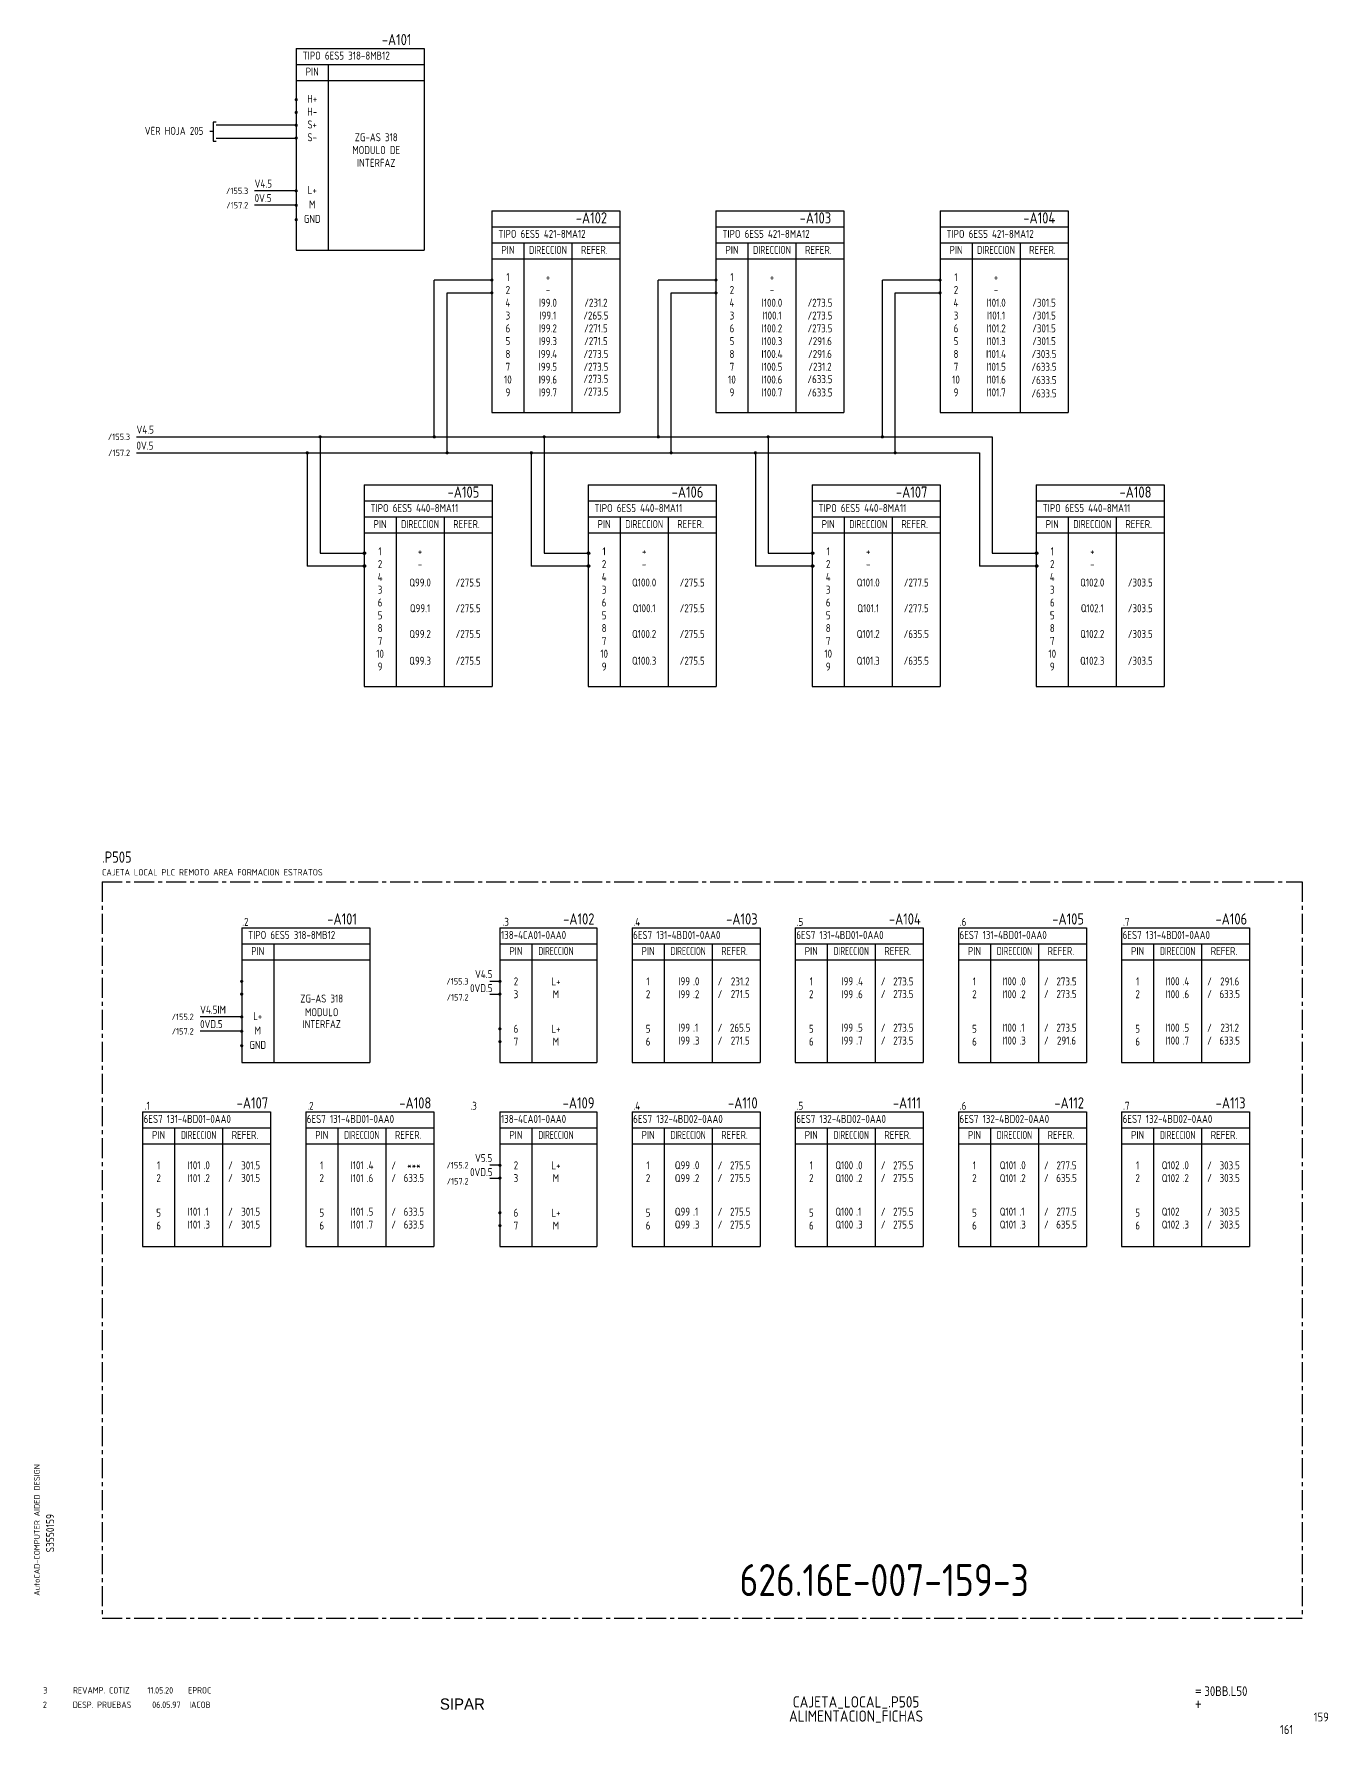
# Model space of a CAD drawing. Extents: x 10 to 994, y 6 to 537.
# Drawn here: x 589 to 994, y 6 to 537 of the extents above; entities that cross this region are included whole.
import ezdxf
from ezdxf.enums import TextEntityAlignment as Align

# ---------------------------------------------------------------- set-up
doc = ezdxf.new("R2010")
doc.units = 0
doc.header["$LTSCALE"] = 5
doc.header["$MEASUREMENT"] = 0
doc.linetypes.add('CENTER', pattern=[2, 1.25, -0.25, 0.25, -0.25])
doc.layers.get('0').update_dxf_attribs({"linetype": 'CONTINUOUS'})
doc.layers.add('CART', color=7, linetype='CONTINUOUS')
doc.styles.add('DIN', font='DIN.shx', dxfattribs={"width": 0.85})
doc.styles.add('N', font='ROMANS', dxfattribs={"width": 0.85, "height": 3})
doc.styles.add('X', font='UNIV.SHX', dxfattribs={"height": 3.5})

# ---------------------------------------------------------------- blocks, each defined once
blk = doc.blocks.new('REV2')
at = {"color": 3, "style": 'DIN'}
for s, width, p in [('2', 0.9, (12.45, 13.79)), ('DESP. PRUEBAS', 0.8, (21.76, 13.79)), ('06.05.97', 0.9, (46.59, 13.79)), ('IACOB', 0.9, (58.16, 13.79))]:
    blk.add_text(s, height=2, dxfattribs=dict(at, width=width)).set_placement(p)

msp = doc.modelspace()

# ---------------------------------------------------------------- linework, layer by layer
at = {"color": 3}
for p, q in [((671.29, 532.16), (671.29, 469.16)), ((671.29, 532.16), (711.29, 532.16)), ((711.29, 532.16), (711.29, 469.16)), ((671.29, 527.16), (711.29, 527.16)), ((681.29, 527.16), (681.29, 469.16)), ((671.29, 522.16), (711.29, 522.16)), ((732.42, 481.47), (772.42, 481.47)), ((732.42, 481.47), (732.42, 418.47)), ((772.42, 481.47), (772.42, 418.47)), ((802.42, 481.47), (802.42, 418.47)), ((802.42, 481.47), (842.42, 481.47)), ((842.42, 481.47), (842.42, 418.47)), ((872.42, 481.47), (872.42, 418.47)), ((872.42, 481.47), (912.42, 481.47)), ((912.42, 481.47), (912.42, 418.47)), ((732.42, 476.47), (772.42, 476.47)), ((802.42, 476.47), (842.42, 476.47)), ((872.42, 476.47), (912.42, 476.47)), ((671.29, 469.16), (711.29, 469.16)), ((732.42, 471.47), (772.42, 471.47)), ((742.42, 471.47), (742.42, 418.47)), ((757.42, 471.47), (757.42, 418.47)), ((802.42, 471.47), (842.42, 471.47)), ((812.42, 471.47), (812.42, 418.47)), ((827.42, 471.47), (827.42, 418.47)), ((872.42, 471.47), (912.42, 471.47)), ((882.42, 471.47), (882.42, 418.47)), ((897.42, 471.47), (897.42, 418.47)), ((732.42, 466.47), (772.42, 466.47)), ((802.42, 466.47), (842.42, 466.47)), ((872.42, 466.47), (912.42, 466.47)), ((732.42, 418.47), (772.42, 418.47)), ((802.42, 418.47), (842.42, 418.47)), ((872.42, 418.47), (912.42, 418.47)), ((692.49, 395.83), (692.49, 332.83)), ((692.49, 395.83), (732.49, 395.83)), ((732.49, 395.83), (732.49, 332.83)), ((762.49, 395.83), (762.49, 332.83)), ((762.49, 395.83), (802.49, 395.83)), ((802.49, 395.83), (802.49, 332.83)), ((832.49, 395.83), (872.49, 395.83)), ((832.49, 395.83), (832.49, 332.83)), ((872.49, 395.83), (872.49, 332.83)), ((902.49, 395.83), (942.49, 395.83)), ((902.49, 395.83), (902.49, 332.83)), ((942.49, 395.83), (942.49, 332.83)), ((692.49, 390.83), (732.49, 390.83)), ((762.49, 390.83), (802.49, 390.83)), ((832.49, 390.83), (872.49, 390.83)), ((902.49, 390.83), (942.49, 390.83)), ((692.49, 385.83), (732.49, 385.83)), ((702.49, 385.83), (702.49, 332.83)), ((717.49, 385.83), (717.49, 332.83)), ((762.49, 385.83), (802.49, 385.83)), ((772.49, 385.83), (772.49, 332.83)), ((787.49, 385.83), (787.49, 332.83)), ((832.49, 385.83), (872.49, 385.83)), ((842.49, 385.83), (842.49, 332.83)), ((857.49, 385.83), (857.49, 332.83)), ((902.49, 385.83), (942.49, 385.83)), ((912.49, 385.83), (912.49, 332.83)), ((927.49, 385.83), (927.49, 332.83)), ((692.49, 380.83), (732.49, 380.83)), ((762.49, 380.83), (802.49, 380.83)), ((832.49, 380.83), (872.49, 380.83)), ((902.49, 380.83), (942.49, 380.83)), ((692.49, 332.83), (732.49, 332.83)), ((762.49, 332.83), (802.49, 332.83)), ((832.49, 332.83), (872.49, 332.83)), ((902.49, 332.83), (942.49, 332.83)), ((654.26, 257.48), (654.26, 215.35)), ((654.26, 257.48), (694.26, 257.48)), ((694.26, 257.48), (694.26, 215.35)), ((734.93, 257.48), (734.93, 215.35)), ((734.93, 257.48), (765.24, 257.48)), ((765.24, 257.48), (765.24, 215.35)), ((776.22, 257.48), (776.22, 215.35)), ((776.22, 257.48), (816.22, 257.48)), ((816.22, 257.48), (816.22, 215.35)), ((827.2, 257.48), (827.2, 215.35)), ((827.2, 257.48), (867.2, 257.48)), ((867.2, 257.48), (867.2, 215.35)), ((878.18, 257.48), (878.18, 215.35)), ((878.18, 257.48), (918.18, 257.48)), ((918.18, 257.48), (918.18, 215.35)), ((929.16, 257.48), (929.16, 215.35)), ((929.16, 257.48), (969.16, 257.48)), ((969.16, 257.48), (969.16, 215.35)), ((654.26, 252.48), (694.26, 252.48)), ((664.26, 252.48), (664.26, 215.35)), ((734.93, 252.48), (765.24, 252.48)), ((744.93, 252.48), (744.93, 215.35)), ((776.22, 252.48), (816.22, 252.48)), ((786.22, 252.48), (786.22, 215.35)), ((801.22, 252.48), (801.22, 215.35)), ((827.2, 252.48), (867.2, 252.48)), ((837.2, 252.48), (837.2, 215.35)), ((852.2, 252.48), (852.2, 215.35)), ((878.18, 252.48), (918.18, 252.48)), ((888.18, 252.48), (888.18, 215.35)), ((903.18, 252.48), (903.18, 215.35)), ((929.16, 252.48), (969.16, 252.48)), ((939.16, 252.48), (939.16, 215.35)), ((954.16, 252.48), (954.16, 215.35)), ((654.26, 247.48), (694.26, 247.48)), ((734.93, 247.48), (765.24, 247.48)), ((776.22, 247.48), (816.22, 247.48)), ((827.2, 247.48), (867.2, 247.48)), ((878.18, 247.48), (918.18, 247.48)), ((929.16, 247.48), (969.16, 247.48)), ((654.26, 215.35), (694.26, 215.35)), ((734.93, 215.35), (765.24, 215.35)), ((776.22, 215.35), (816.22, 215.35)), ((827.2, 215.35), (867.2, 215.35)), ((878.18, 215.35), (918.18, 215.35)), ((929.16, 215.35), (969.16, 215.35)), ((623.29, 200.02), (623.29, 157.89)), ((623.29, 200.02), (663.29, 200.02)), ((663.29, 200.02), (663.29, 157.89)), ((674.27, 200.02), (674.27, 157.89)), ((674.27, 200.02), (714.27, 200.02)), ((714.27, 200.02), (714.27, 157.89)), ((734.93, 200.02), (734.93, 157.89)), ((734.93, 200.02), (765.24, 200.02)), ((765.24, 200.02), (765.24, 157.89)), ((776.22, 200.02), (816.22, 200.02)), ((776.22, 200.02), (776.22, 157.89)), ((816.22, 200.02), (816.22, 157.89)), ((827.2, 200.02), (867.2, 200.02)), ((827.2, 200.02), (827.2, 157.89)), ((867.2, 200.02), (867.2, 157.89)), ((878.18, 200.02), (918.18, 200.02)), ((878.18, 200.02), (878.18, 157.89)), ((918.18, 200.02), (918.18, 157.89)), ((929.16, 200.02), (929.16, 157.89)), ((929.16, 200.02), (969.16, 200.02)), ((969.16, 200.02), (969.16, 157.89)), ((623.29, 195.02), (663.29, 195.02)), ((633.29, 195.02), (633.29, 157.89)), ((648.29, 195.02), (648.29, 157.89)), ((674.27, 195.02), (714.27, 195.02)), ((684.27, 195.02), (684.27, 157.89)), ((699.27, 195.02), (699.27, 157.89)), ((734.93, 195.02), (765.24, 195.02)), ((744.93, 195.02), (744.93, 157.89)), ((776.22, 195.02), (816.22, 195.02)), ((786.22, 195.02), (786.22, 157.89)), ((801.22, 195.02), (801.22, 157.89)), ((827.2, 195.02), (867.2, 195.02)), ((837.2, 195.02), (837.2, 157.89)), ((852.2, 195.02), (852.2, 157.89)), ((878.18, 195.02), (918.18, 195.02)), ((888.18, 195.02), (888.18, 157.89)), ((903.18, 195.02), (903.18, 157.89)), ((929.16, 195.02), (969.16, 195.02)), ((939.16, 195.02), (939.16, 157.89)), ((954.16, 195.02), (954.16, 157.89)), ((623.29, 190.02), (663.29, 190.02)), ((674.27, 190.02), (714.27, 190.02)), ((734.93, 190.02), (765.24, 190.02)), ((776.22, 190.02), (816.22, 190.02)), ((827.2, 190.02), (867.2, 190.02)), ((878.18, 190.02), (918.18, 190.02)), ((929.16, 190.02), (969.16, 190.02)), ((623.29, 157.89), (663.29, 157.89)), ((674.27, 157.89), (714.27, 157.89)), ((734.93, 157.89), (765.24, 157.89)), ((776.22, 157.89), (816.22, 157.89)), ((827.2, 157.89), (867.2, 157.89)), ((878.18, 157.89), (918.18, 157.89)), ((929.16, 157.89), (969.16, 157.89))]:
    msp.add_line(p, q, dxfattribs=at)
for p, q in [((645.29, 506.16), (644.29, 506.16)), ((645.29, 509.16), (645.29, 503.16)), ((646.29, 509.16), (645.29, 509.16)), ((671.29, 508.16), (646.29, 508.16)), ((645.29, 503.16), (646.29, 503.16)), ((646.29, 504.16), (671.29, 504.16)), ((671.29, 487.66), (658.29, 487.66)), ((671.29, 483.16), (658.29, 483.16)), ((732.42, 459.8), (714.42, 459.8)), ((714.42, 410.83), (714.42, 459.8)), ((784.42, 410.83), (784.42, 459.8)), ((802.42, 459.8), (784.42, 459.8)), ((872.42, 459.8), (854.42, 459.8)), ((854.42, 410.83), (854.42, 459.8)), ((718.42, 455.8), (732.42, 455.8)), ((718.42, 405.83), (718.42, 455.8)), ((788.42, 405.83), (788.42, 455.8)), ((788.42, 455.8), (802.42, 455.8)), ((858.42, 455.8), (872.42, 455.8)), ((858.42, 405.83), (858.42, 455.8)), ((621.39, 410.83), (888.74, 410.83)), ((678.74, 410.83), (678.74, 374.48)), ((748.74, 410.83), (748.74, 374.48)), ((818.74, 410.83), (818.74, 374.48)), ((888.74, 410.83), (888.74, 374.48)), ((621.39, 405.83), (884.74, 405.83)), ((674.74, 405.83), (674.74, 370.48)), ((744.74, 405.83), (744.74, 370.48)), ((814.74, 405.83), (814.74, 370.48)), ((884.74, 405.83), (884.74, 370.48)), ((678.74, 374.48), (692.74, 374.48)), ((748.74, 374.48), (762.74, 374.48)), ((818.74, 374.48), (832.74, 374.48)), ((888.74, 374.48), (902.74, 374.48)), ((692.74, 370.48), (674.74, 370.48)), ((762.74, 370.48), (744.74, 370.48)), ((832.74, 370.48), (814.74, 370.48)), ((902.74, 370.48), (884.74, 370.48)), ((734.93, 240.75), (731.8, 240.75)), ((731.8, 236.75), (734.93, 236.75)), ((654.26, 229.64), (641.26, 229.64)), ((654.26, 225.14), (641.26, 225.14)), ((734.93, 183.29), (731.8, 183.29)), ((731.8, 179.29), (734.93, 179.29))]:
    msp.add_line(p, q)
at = {"color": 3, "linetype": 'CENTER'}
for p, q in [((610.62, 271.81), (985.62, 271.81)), ((610.62, 271.81), (610.62, 41.81)), ((985.62, 271.81), (985.62, 41.81)), ((610.62, 41.81), (985.62, 41.81))]:
    msp.add_line(p, q, dxfattribs=at)
at = {"linetype": 'Continuous', "const_width": 0.5}
for points in [[(671.04, 516.16, 1), (671.54, 516.16, 1)], [(671.04, 512.16, 1), (671.54, 512.16, 1)], [(671.04, 508.16, 1), (671.54, 508.16, 1)], [(671.04, 504.16, 1), (671.54, 504.16, 1)], [(671.04, 487.66, 1), (671.54, 487.66, 1)], [(671.04, 483.16, 1), (671.54, 483.16, 1)], [(671.04, 478.66, 1), (671.54, 478.66, 1)], [(732.17, 459.8, 1), (732.67, 459.8, 1)], [(802.17, 459.8, 1), (802.67, 459.8, 1)], [(872.17, 459.8, 1), (872.67, 459.8, 1)], [(732.17, 455.8, 1), (732.67, 455.8, 1)], [(802.17, 455.8, 1), (802.67, 455.8, 1)], [(872.17, 455.8, 1), (872.67, 455.8, 1)], [(692.24, 374.48, -1), (692.74, 374.48, -1)], [(692.49, 374.48, -1), (692.99, 374.48, -1)], [(762.24, 374.48, -1), (762.74, 374.48, -1)], [(762.49, 374.48, -1), (762.99, 374.48, -1)], [(832.24, 374.48, -1), (832.74, 374.48, -1)], [(832.49, 374.48, -1), (832.99, 374.48, -1)], [(902.24, 374.48, -1), (902.74, 374.48, -1)], [(902.49, 374.48, -1), (902.99, 374.48, -1)], [(692.24, 370.48, -1), (692.74, 370.48, -1)], [(692.49, 370.48, -1), (692.99, 370.48, -1)], [(762.24, 370.48, -1), (762.74, 370.48, -1)], [(762.49, 370.48, -1), (762.99, 370.48, -1)], [(832.24, 370.48, -1), (832.74, 370.48, -1)], [(832.49, 370.48, -1), (832.99, 370.48, -1)], [(902.24, 370.48, -1), (902.74, 370.48, -1)], [(902.49, 370.48, -1), (902.99, 370.48, -1)], [(654.01, 240.75, 1), (654.51, 240.75, 1)], [(734.68, 240.75, 1), (735.18, 240.75, 1)], [(654.01, 236.75, 1), (654.51, 236.75, 1)], [(734.68, 236.75, 1), (735.18, 236.75, 1)], [(654.01, 229.64, 1), (654.51, 229.64, 1)], [(654.01, 225.14, 1), (654.51, 225.14, 1)], [(734.68, 225.91, 1), (735.18, 225.91, 1)], [(654.01, 220.64, 1), (654.51, 220.64, 1)], [(734.68, 221.91, 1), (735.18, 221.91, 1)], [(734.68, 183.29, 1), (735.18, 183.29, 1)], [(734.68, 179.29, 1), (735.18, 179.29, 1)], [(734.68, 168.45, 1), (735.18, 168.45, 1)], [(734.68, 164.45, 1), (735.18, 164.45, 1)]]:
    msp.add_lwpolyline(points, format="xyb", close=True, dxfattribs=at)
at = {"const_width": 0.5}
for points in [[(678.49, 410.83, -1), (678.99, 410.83, -1)], [(714.17, 410.83, 1), (714.67, 410.83, 1)], [(748.49, 410.83, -1), (748.99, 410.83, -1)], [(784.17, 410.83, 1), (784.67, 410.83, 1)], [(818.49, 410.83, -1), (818.99, 410.83, -1)], [(854.17, 410.83, 1), (854.67, 410.83, 1)], [(674.49, 405.83, -1), (674.99, 405.83, -1)], [(718.17, 405.83, 1), (718.67, 405.83, 1)], [(744.49, 405.83, -1), (744.99, 405.83, -1)], [(788.17, 405.83, 1), (788.67, 405.83, 1)], [(814.49, 405.83, -1), (814.99, 405.83, -1)], [(858.17, 405.83, -1), (858.67, 405.83, -1)]]:
    msp.add_lwpolyline(points, format="xyb", close=True, dxfattribs=at)

# ---------------------------------------------------------------- block references
at = {"linetype": 'Continuous'}
msp.add_blockref('REV2', (579.7, 0), dxfattribs=at)

# ---------------------------------------------------------------- texts
at = {"color": 3, "style": 'DIN', "width": 0.85}
for s, p in [('-A101', (707.29, 533.16)), ('-A102', (768.42, 477.47)), ('-A103', (838.42, 477.47)), ('-A104', (908.42, 477.47)), ('-A105', (728.49, 391.83)), ('-A106', (798.49, 391.83)), ('-A107', (868.49, 391.83)), ('-A108', (938.49, 391.83)), ('-A101', (690.26, 258.48)), ('-A102', (764.47, 258.48)), ('-A103', (815.45, 258.48)), ('-A104', (866.43, 258.48)), ('-A105', (917.41, 258.48)), ('-A106', (968.39, 258.48)), ('-A107', (662.52, 201.02)), ('-A108', (713.49, 201.02)), ('-A109', (764.47, 201.02)), ('-A110', (815.45, 201.02)), ('-A111', (866.43, 201.02)), ('-A112', (917.41, 201.02)), ('-A113', (967.87, 201.02))]:
    msp.add_text(s, height=3.5, dxfattribs=at).set_placement(p, align=Align.RIGHT)
at = {"style": 'DIN', "width": 0.85}
for s, height, p in [('TIPO 6ES5 318-8MB12', 2.5, (673.29, 528.66)), ('V4.5', 2.5, (658.29, 488.66)), ('0V.5', 2.5, (658.29, 484.16)), ('TIPO 6ES5 421-8MA12', 2.5, (734.42, 472.97)), ('TIPO 6ES5 421-8MA12', 2.5, (804.42, 472.97)), ('TIPO 6ES5 421-8MA12', 2.5, (874.42, 472.97)), ('V4.5', 2.5, (621.39, 411.83)), ('0V.5', 2.5, (621.39, 406.83)), ('TIPO 6ES5 440-8MA11', 2.5, (694.49, 387.33)), ('TIPO 6ES5 440-8MA11', 2.5, (764.49, 387.33)), ('TIPO 6ES5 440-8MA11', 2.5, (834.49, 387.33)), ('TIPO 6ES5 440-8MA11', 2.5, (904.49, 387.33)), ('CAJETA LOCAL PLC REMOTO AREA FORMACION ESTRATOS', 2, (610.62, 273.81)), ('TIPO 6ES5 318-8MB12', 2.5, (656.26, 253.98)), ('138-4CA01-0AA0', 2.5, (735.25, 253.98)), ('6ES7 131-4BD01-0AA0', 2.5, (776.54, 253.98)), ('6ES7 131-4BD01-0AA0', 2.5, (827.52, 253.98)), ('6ES7 131-4BD01-0AA0', 2.5, (878.5, 253.98)), ('6ES7 131-4BD01-0AA0', 2.5, (929.48, 253.98)), ('0VD.5', 2.5, (725.6, 237.37)), ('V4.5', 2.5, (727.15, 241.75)), ('.0', 2.5, (795.26, 239.52)), ('.4', 2.5, (846.23, 239.52)), ('.0', 2.5, (897.21, 239.52)), ('.4', 2.5, (948.19, 239.52)), ('.2', 2.5, (795.26, 235.48)), ('.6', 2.5, (846.23, 235.48)), ('.2', 2.5, (897.21, 235.48)), ('.6', 2.5, (948.19, 235.48)), ('V4.5IM', 2.5, (641.26, 230.64)), ('0VD.5', 2.5, (641.26, 226.14)), ('.1', 2.5, (795.26, 225.03)), ('.3', 2.5, (795.26, 220.99)), ('.5', 2.5, (846.23, 225.03)), ('.7', 2.5, (846.23, 220.99)), ('.1', 2.5, (897.21, 225.03)), ('.3', 2.5, (897.21, 220.99)), ('.5', 2.5, (948.19, 225.03)), ('.7', 2.5, (948.19, 220.99)), ('6ES7 131-4BD01-0AA0', 2.5, (623.61, 196.52)), ('6ES7 131-4BD01-0AA0', 2.5, (674.59, 196.52)), ('138-4CA01-0AA0', 2.5, (735.25, 196.52)), ('6ES7 132-4BD02-0AA0', 2.5, (776.54, 196.52)), ('6ES7 132-4BD02-0AA0', 2.5, (827.52, 196.52)), ('6ES7 132-4BD02-0AA0', 2.5, (878.5, 196.52)), ('6ES7 132-4BD02-0AA0', 2.5, (929.48, 196.52)), ('V5.5', 2.5, (727.15, 184.29)), ('.0', 2.5, (642.32, 182.06)), ('.4', 2.5, (693.3, 182.06)), ('0VD.5', 2.5, (725.6, 179.91)), ('.0', 2.5, (795.26, 182.06)), ('.0', 2.5, (846.23, 182.06)), ('.0', 2.5, (897.21, 182.06)), ('.0', 2.5, (948.19, 182.06)), ('.2', 2.5, (642.32, 178.02)), ('.6', 2.5, (693.3, 178.02)), ('.2', 2.5, (795.26, 178.02)), ('.2', 2.5, (846.23, 178.02)), ('.2', 2.5, (897.21, 178.02)), ('.2', 2.5, (948.19, 178.02)), ('.1', 2.5, (642.32, 167.56)), ('.5', 2.5, (693.3, 167.56)), ('.1', 2.5, (795.26, 167.56)), ('.1', 2.5, (846.23, 167.56)), ('.1', 2.5, (897.21, 167.56)), ('.3', 2.5, (642.32, 163.52)), ('.7', 2.5, (693.3, 163.52)), ('.3', 2.5, (795.26, 163.52)), ('.3', 2.5, (846.23, 163.52)), ('.3', 2.5, (897.21, 163.52)), ('.3', 2.5, (948.19, 163.52))]:
    msp.add_text(s, height=height, dxfattribs=at).set_placement(p)
at = {"style": 'DIN'}
for s, width, p in [('PIN', 0.85, (676.29, 523.66)), ('H+', 0.85, (676.29, 515.16)), ('H-', 0.85, (676.29, 511.16)), ('S+', 0.85, (676.29, 507.16)), ('S-', 0.85, (676.29, 503.16)), ('ZG-AS 318', 0.85, (696.29, 503.16)), ('MODULO DE', 0.85, (696.29, 499.16)), ('INTERFAZ', 0.85, (696.29, 495.16)), ('L+', 0.85, (676.29, 486.66)), ('M', 0.85, (676.29, 482.16)), ('GND', 0.85, (676.29, 477.66)), ('PIN', 0.85, (737.42, 467.97)), ('DIRECCION', 0.8, (749.92, 467.97)), ('REFER.', 0.85, (764.42, 467.97)), ('PIN', 0.85, (807.42, 467.97)), ('DIRECCION', 0.8, (819.92, 467.97)), ('REFER.', 0.85, (834.42, 467.97)), ('PIN', 0.85, (877.42, 467.97)), ('DIRECCION', 0.8, (889.92, 467.97)), ('REFER.', 0.85, (904.42, 467.97)), ('2', 0.85, (737.42, 455.47)), ('1', 0.85, (737.42, 459.47)), ('+', 0.85, (749.92, 459.47)), ('2', 0.85, (807.42, 455.47)), ('1', 0.85, (807.42, 459.47)), ('+', 0.85, (819.92, 459.47)), ('2', 0.85, (877.42, 455.47)), ('1', 0.85, (877.42, 459.47)), ('+', 0.85, (889.92, 459.47)), ('4', 0.85, (737.42, 451.47)), ('I99.0', 0.85, (749.92, 451.47)), ('-', 0.85, (749.92, 455.47)), ('/231.2', 0.85, (764.92, 451.47)), ('4', 0.85, (807.42, 451.47)), ('I100.0', 0.85, (819.92, 451.47)), ('-', 0.85, (819.92, 455.47)), ('/273.5', 0.85, (834.92, 451.47)), ('4', 0.85, (877.42, 451.47)), ('I101.0', 0.85, (889.92, 451.47)), ('-', 0.85, (889.92, 455.47)), ('/301.5', 0.85, (904.92, 451.47)), ('3', 0.85, (737.42, 447.47)), ('I99.1', 0.85, (749.92, 447.47)), ('/265.5', 0.85, (764.92, 447.47)), ('3', 0.85, (807.42, 447.47)), ('I100.1', 0.85, (819.92, 447.47)), ('/273.5', 0.85, (834.92, 447.47)), ('3', 0.85, (877.42, 447.47)), ('I101.1', 0.85, (889.92, 447.47)), ('/301.5', 0.85, (904.92, 447.47)), ('5', 0.85, (737.42, 439.47)), ('6', 0.85, (737.42, 443.47)), ('I99.3', 0.85, (749.92, 439.47)), ('I99.2', 0.85, (749.92, 443.47)), ('/271.5', 0.85, (764.92, 443.47)), ('/271.5', 0.85, (764.92, 439.47)), ('5', 0.85, (807.42, 439.47)), ('6', 0.85, (807.42, 443.47)), ('I100.3', 0.85, (819.92, 439.47)), ('I100.2', 0.85, (819.92, 443.47)), ('/273.5', 0.85, (834.92, 443.47)), ('/291.6', 0.85, (834.92, 439.47)), ('5', 0.85, (877.42, 439.47)), ('6', 0.85, (877.42, 443.47)), ('I101.3', 0.85, (889.92, 439.47)), ('I101.2', 0.85, (889.92, 443.47)), ('/301.5', 0.85, (904.92, 443.47)), ('/301.5', 0.85, (904.92, 439.47)), ('8', 0.85, (737.42, 435.47)), ('I99.4', 0.85, (749.92, 435.47)), ('/273.5', 0.85, (764.92, 435.47)), ('8', 0.85, (807.42, 435.47)), ('I100.4', 0.85, (819.92, 435.47)), ('/291.6', 0.85, (834.92, 435.47)), ('8', 0.85, (877.42, 435.47)), ('I101.4', 0.85, (889.92, 435.47)), ('/303.5', 0.85, (904.92, 435.47)), ('7', 0.85, (737.42, 431.47)), ('I99.5', 0.85, (749.92, 431.47)), ('/273.5', 0.85, (764.92, 431.47)), ('/273.5', 0.85, (764.92, 427.71)), ('7', 0.85, (807.42, 431.47)), ('I100.5', 0.85, (819.92, 431.47)), ('/231.2', 0.85, (834.92, 431.47)), ('7', 0.85, (877.42, 431.47)), ('I101.5', 0.85, (889.92, 431.47)), ('/633.5', 0.85, (904.92, 431.47)), ('10', 0.85, (737.42, 427.47)), ('9', 0.85, (737.42, 423.47)), ('I99.6', 0.85, (749.92, 427.47)), ('I99.7', 0.85, (749.92, 423.47)), ('/273.5', 0.85, (764.92, 423.71)), ('10', 0.85, (807.42, 427.47)), ('9', 0.85, (807.42, 423.47)), ('I100.6', 0.85, (819.92, 427.47)), ('I100.7', 0.85, (819.92, 423.47)), ('/633.5', 0.85, (834.92, 427.59)), ('/633.5', 0.85, (834.92, 423.43)), ('10', 0.85, (877.42, 427.47)), ('9', 0.85, (877.42, 423.47)), ('I101.6', 0.85, (889.92, 427.47)), ('I101.7', 0.85, (889.92, 423.47)), ('/633.5', 0.85, (904.92, 427.31)), ('/633.5', 0.85, (904.92, 423.15)), ('PIN', 0.85, (697.49, 382.33)), ('DIRECCION', 0.8, (709.99, 382.33)), ('REFER.', 0.85, (724.49, 382.33)), ('PIN', 0.85, (767.49, 382.33)), ('DIRECCION', 0.8, (779.99, 382.33)), ('REFER.', 0.85, (794.49, 382.33)), ('PIN', 0.85, (837.49, 382.33)), ('DIRECCION', 0.8, (849.99, 382.33)), ('REFER.', 0.85, (864.49, 382.33)), ('PIN', 0.85, (907.49, 382.33)), ('DIRECCION', 0.8, (919.99, 382.33)), ('REFER.', 0.85, (934.49, 382.33)), ('2', 0.85, (697.49, 369.83)), ('1', 0.85, (697.49, 373.83)), ('+', 0.85, (709.99, 373.83)), ('2', 0.85, (767.49, 369.83)), ('1', 0.85, (767.49, 373.83)), ('+', 0.85, (779.99, 373.83)), ('2', 0.85, (837.49, 369.83)), ('1', 0.85, (837.49, 373.83)), ('+', 0.85, (849.99, 373.83)), ('2', 0.85, (907.49, 369.83)), ('1', 0.85, (907.49, 373.83)), ('+', 0.85, (919.99, 373.83)), ('4', 0.85, (697.49, 365.83)), ('Q99.0', 0.85, (709.99, 364.07)), ('-', 0.85, (709.99, 369.83)), ('/275.5', 0.85, (724.99, 364.07)), ('4', 0.85, (767.49, 365.83)), ('Q100.0', 0.85, (779.99, 364.07)), ('-', 0.85, (779.99, 369.83)), ('/275.5', 0.85, (794.99, 364.07)), ('4', 0.85, (837.49, 365.83)), ('Q101.0', 0.85, (849.99, 364.07)), ('-', 0.85, (849.99, 369.83)), ('/277.5', 0.85, (864.99, 364.07)), ('4', 0.85, (907.49, 365.83)), ('Q102.0', 0.85, (919.99, 364.07)), ('-', 0.85, (919.99, 369.83)), ('/303.5', 0.85, (934.99, 364.07)), ('3', 0.85, (697.49, 361.83)), ('3', 0.85, (767.49, 361.83)), ('3', 0.85, (837.49, 361.83)), ('3', 0.85, (907.49, 361.83)), ('6', 0.85, (697.49, 357.83)), ('5', 0.85, (697.49, 353.83)), ('Q99.1', 0.85, (709.99, 356.04)), ('/275.5', 0.85, (724.99, 356.04)), ('6', 0.85, (767.49, 357.83)), ('5', 0.85, (767.49, 353.83)), ('Q100.1', 0.85, (779.99, 356.04)), ('/275.5', 0.85, (794.99, 356.04)), ('6', 0.85, (837.49, 357.83)), ('5', 0.85, (837.49, 353.83)), ('Q101.1', 0.85, (849.99, 356.04)), ('/277.5', 0.85, (864.99, 356.04)), ('6', 0.85, (907.49, 357.83)), ('5', 0.85, (907.49, 353.83)), ('Q102.1', 0.85, (919.99, 356.04)), ('/303.5', 0.85, (934.99, 356.04)), ('8', 0.85, (697.49, 349.83)), ('Q99.2', 0.85, (709.99, 348.01)), ('/275.5', 0.85, (724.99, 348.01)), ('8', 0.85, (767.49, 349.83)), ('Q100.2', 0.85, (779.99, 348.01)), ('/275.5', 0.85, (794.99, 348.01)), ('8', 0.85, (837.49, 349.83)), ('Q101.2', 0.85, (849.99, 348.01)), ('/635.5', 0.85, (864.99, 348.01)), ('8', 0.85, (907.49, 349.83)), ('Q102.2', 0.85, (919.99, 348.01)), ('/303.5', 0.85, (934.99, 348.01)), ('7', 0.85, (697.49, 345.83)), ('7', 0.85, (767.49, 345.83)), ('7', 0.85, (837.49, 345.83)), ('7', 0.85, (907.49, 345.83)), ('10', 0.85, (697.49, 341.83)), ('9', 0.85, (697.49, 337.83)), ('Q99.3', 0.85, (709.99, 339.64)), ('/275.5', 0.85, (724.99, 339.64)), ('10', 0.85, (767.49, 341.83)), ('9', 0.85, (767.49, 337.83)), ('Q100.3', 0.85, (779.99, 339.64)), ('/275.5', 0.85, (794.99, 339.64)), ('10', 0.85, (837.49, 341.83)), ('9', 0.85, (837.49, 337.83)), ('Q101.3', 0.85, (849.99, 339.64)), ('/635.5', 0.85, (864.99, 339.64)), ('10', 0.85, (907.49, 341.83)), ('9', 0.85, (907.49, 337.83)), ('Q102.3', 0.85, (919.99, 339.64)), ('/303.5', 0.85, (934.99, 339.64)), ('.2', 0.85, (655.4, 258.08)), ('.3', 0.85, (736.72, 258.08)), ('.4', 0.85, (777.67, 258.08)), ('.5', 0.85, (828.65, 258.08)), ('.6', 0.85, (879.63, 258.08)), ('.7', 0.85, (930.61, 258.08)), ('PIN', 0.85, (659.26, 248.98)), ('PIN', 0.85, (739.93, 248.98)), ('PIN', 0.85, (781.22, 248.98)), ('REFER.', 0.85, (808.22, 248.98)), ('PIN', 0.85, (832.2, 248.98)), ('REFER.', 0.85, (859.2, 248.98)), ('PIN', 0.85, (883.18, 248.98)), ('REFER.', 0.85, (910.18, 248.98)), ('PIN', 0.85, (934.16, 248.98)), ('REFER.', 0.85, (961.16, 248.98)), ('2', 0.85, (739.93, 239.48)), ('L+', 0.85, (752.43, 239.48)), ('1', 0.85, (781.22, 239.48)), ('/', 0.85, (803.69, 239.47)), ('231.2', 0.85, (810, 239.47)), ('1', 0.85, (832.2, 239.48)), ('/', 0.85, (854.66, 239.47)), ('273.5', 0.85, (860.97, 239.47)), ('1', 0.85, (883.18, 239.48)), ('/', 0.85, (905.64, 239.47)), ('273.5', 0.85, (911.95, 239.47)), ('1', 0.85, (934.16, 239.48)), ('/', 0.85, (956.62, 239.47)), ('291.6', 0.85, (962.93, 239.47)), ('ZG-AS 318', 0.85, (679.26, 234.13)), ('3', 0.85, (739.93, 235.48)), ('M', 0.85, (752.43, 235.48)), ('2', 0.85, (781.22, 235.48)), ('/', 0.85, (803.69, 235.54)), ('271.5', 0.85, (810, 235.54)), ('2', 0.85, (832.2, 235.48)), ('/', 0.85, (854.66, 235.54)), ('273.5', 0.85, (860.97, 235.54)), ('2', 0.85, (883.18, 235.48)), ('/', 0.85, (905.64, 235.54)), ('273.5', 0.85, (911.95, 235.54)), ('2', 0.85, (934.16, 235.48)), ('/', 0.85, (956.62, 235.54)), ('633.5', 0.85, (962.93, 235.54)), ('L+', 0.85, (659.26, 228.64)), ('INTERFAZ', 0.85, (679.26, 226.13)), ('MODULO', 0.85, (679.26, 229.86)), ('M', 0.85, (659.26, 224.14)), ('7', 0.85, (739.93, 220.68)), ('6', 0.85, (739.93, 224.68)), ('L+', 0.85, (752.43, 224.68)), ('M', 0.85, (752.43, 220.68)), ('5', 0.85, (781.22, 224.68)), ('6', 0.85, (781.22, 220.68)), ('/', 0.85, (803.69, 225.01)), ('/', 0.85, (803.69, 220.99)), ('265.5', 0.85, (810, 225.01)), ('271.5', 0.85, (810, 220.99)), ('5', 0.85, (832.2, 224.68)), ('6', 0.85, (832.2, 220.68)), ('/', 0.85, (854.66, 225.01)), ('/', 0.85, (854.66, 220.99)), ('273.5', 0.85, (860.97, 225.01)), ('273.5', 0.85, (860.97, 220.99)), ('5', 0.85, (883.18, 224.68)), ('6', 0.85, (883.18, 220.68)), ('/', 0.85, (905.64, 225.01)), ('/', 0.85, (905.64, 220.99)), ('273.5', 0.85, (911.95, 225.01)), ('291.6', 0.85, (911.95, 220.99)), ('5', 0.85, (934.16, 224.68)), ('6', 0.85, (934.16, 220.68)), ('/', 0.85, (956.62, 225.01)), ('/', 0.85, (956.62, 220.99)), ('633.5', 0.85, (962.93, 220.99)), ('231.2', 0.85, (962.93, 225.01)), ('GND', 0.85, (659.26, 219.64)), ('.1', 0.85, (624.74, 200.62)), ('.2', 0.85, (675.72, 200.62)), ('.3', 0.85, (726.7, 200.62)), ('.4', 0.85, (777.67, 200.62)), ('.5', 0.85, (828.65, 200.62)), ('.6', 0.85, (879.63, 200.62)), ('.7', 0.85, (930.61, 200.62)), ('PIN', 0.85, (628.29, 191.52)), ('REFER.', 0.85, (655.29, 191.52)), ('PIN', 0.85, (679.27, 191.52)), ('REFER.', 0.85, (706.27, 191.52)), ('PIN', 0.85, (739.93, 191.52)), ('PIN', 0.85, (781.22, 191.52)), ('REFER.', 0.85, (808.22, 191.52)), ('PIN', 0.85, (832.2, 191.52)), ('REFER.', 0.85, (859.2, 191.52)), ('PIN', 0.85, (883.18, 191.52)), ('REFER.', 0.85, (910.18, 191.52)), ('PIN', 0.85, (934.16, 191.52)), ('REFER.', 0.85, (961.16, 191.52)), ('1', 0.85, (628.29, 182.02)), ('/', 0.85, (650.75, 182.01)), ('/', 0.85, (650.75, 178.08)), ('301.5', 0.85, (657.06, 182.01)), ('301.5', 0.85, (657.06, 178.08)), ('1', 0.85, (679.27, 182.02)), ('/', 0.85, (701.73, 182.01)), ('/', 0.85, (701.73, 178.08)), ('633.5', 0.85, (708.04, 178.08)), ('***', 0.85, (708.04, 182.01)), ('2', 0.85, (739.93, 182.02)), ('L+', 0.85, (752.43, 182.02)), ('1', 0.85, (781.22, 182.02)), ('/', 0.85, (803.69, 182.01)), ('/', 0.85, (803.69, 178.08)), ('275.5', 0.85, (810, 182.01)), ('275.5', 0.85, (810, 178.08)), ('1', 0.85, (832.2, 182.02)), ('/', 0.85, (854.66, 182.01)), ('/', 0.85, (854.66, 178.08)), ('275.5', 0.85, (860.97, 182.01)), ('275.5', 0.85, (860.97, 178.08)), ('1', 0.85, (883.18, 182.02)), ('/', 0.85, (905.64, 182.01)), ('/', 0.85, (905.64, 178.08)), ('635.5', 0.85, (911.95, 178.08)), ('277.5', 0.85, (911.95, 182.01)), ('1', 0.85, (934.16, 182.02)), ('/', 0.85, (956.62, 182.01)), ('/', 0.85, (956.62, 178.08)), ('303.5', 0.85, (962.93, 182.01)), ('303.5', 0.85, (962.93, 178.08)), ('2', 0.85, (628.29, 178.02)), ('2', 0.85, (679.27, 178.02)), ('3', 0.85, (739.93, 178.02)), ('M', 0.85, (752.43, 178.02)), ('2', 0.85, (781.22, 178.02)), ('2', 0.85, (832.2, 178.02)), ('2', 0.85, (883.18, 178.02)), ('2', 0.85, (934.16, 178.02)), ('/', 0.85, (650.75, 167.54)), ('301.5', 0.85, (657.06, 167.54)), ('/', 0.85, (701.73, 167.54)), ('633.5', 0.85, (708.04, 167.54)), ('/', 0.85, (803.69, 167.54)), ('275.5', 0.85, (810, 167.54)), ('/', 0.85, (854.66, 167.54)), ('275.5', 0.85, (860.97, 167.54)), ('/', 0.85, (905.64, 167.54)), ('277.5', 0.85, (911.95, 167.54)), ('/', 0.85, (956.62, 167.54)), ('303.5', 0.85, (962.93, 167.54)), ('5', 0.85, (628.29, 167.22)), ('6', 0.85, (628.29, 163.22)), ('/', 0.85, (650.75, 163.52)), ('301.5', 0.85, (657.06, 163.52)), ('5', 0.85, (679.27, 167.22)), ('6', 0.85, (679.27, 163.22)), ('/', 0.85, (701.73, 163.52)), ('633.5', 0.85, (708.04, 163.52)), ('7', 0.85, (739.93, 163.22)), ('6', 0.85, (739.93, 167.22)), ('L+', 0.85, (752.43, 167.22)), ('M', 0.85, (752.43, 163.22)), ('5', 0.85, (781.22, 167.22)), ('6', 0.85, (781.22, 163.22)), ('/', 0.85, (803.69, 163.52)), ('275.5', 0.85, (810, 163.52)), ('5', 0.85, (832.2, 167.22)), ('6', 0.85, (832.2, 163.22)), ('/', 0.85, (854.66, 163.52)), ('275.5', 0.85, (860.97, 163.52)), ('5', 0.85, (883.18, 167.22)), ('6', 0.85, (883.18, 163.22)), ('/', 0.85, (905.64, 163.52)), ('635.5', 0.85, (911.95, 163.52)), ('5', 0.85, (934.16, 167.22)), ('6', 0.85, (934.16, 163.22)), ('/', 0.85, (956.62, 163.52)), ('303.5', 0.85, (962.93, 163.52))]:
    msp.add_text(s, height=2.5, dxfattribs=dict(at, width=width)).set_placement(p, align=Align.CENTER)
at = {"style": 'DIN', "width": 0.85}
for s, height, p in [('VER HOJA 205', 2.5, (642.29, 505.16)), ('/155.3', 2, (656.29, 486.66)), ('/157.2', 2, (656.29, 482.16)), ('/155.3', 2, (619.39, 409.83)), ('/157.2', 2, (619.39, 404.83)), ('/155.3', 2, (725.15, 239.75)), ('I99', 2.5, (794.32, 239.52)), ('I99', 2.5, (845.3, 239.52)), ('I100', 2.5, (896.28, 239.52)), ('I100', 2.5, (947.26, 239.52)), ('/157.2', 2, (725.15, 234.75)), ('I99', 2.5, (794.32, 235.48)), ('I99', 2.5, (845.3, 235.48)), ('I100', 2.5, (896.28, 235.48)), ('I100', 2.5, (947.26, 235.48)), ('/155.2', 2, (639.26, 228.64)), ('/157.2', 2, (639.26, 224.14)), ('I99', 2.5, (794.32, 225.03)), ('I99', 2.5, (794.32, 220.99)), ('I99', 2.5, (845.3, 225.03)), ('I99', 2.5, (845.3, 220.99)), ('I100', 2.5, (896.28, 225.03)), ('I100', 2.5, (896.28, 220.99)), ('I100', 2.5, (947.26, 225.03)), ('I100', 2.5, (947.26, 220.99)), ('I101', 2.5, (641.39, 182.06)), ('I101', 2.5, (692.36, 182.06)), ('/155.2', 2, (725.15, 182.29)), ('Q99', 2.5, (794.32, 182.06)), ('Q100', 2.5, (845.3, 182.06)), ('Q101', 2.5, (896.28, 182.06)), ('Q102', 2.5, (947.26, 182.06)), ('I101', 2.5, (641.39, 178.02)), ('I101', 2.5, (692.36, 178.02)), ('/157.2', 2, (725.15, 177.29)), ('Q99', 2.5, (794.32, 178.02)), ('Q100', 2.5, (845.3, 178.02)), ('Q101', 2.5, (896.28, 178.02)), ('Q102', 2.5, (947.26, 178.02)), ('I101', 2.5, (641.39, 167.56)), ('I101', 2.5, (692.36, 167.56)), ('Q99', 2.5, (794.32, 167.56)), ('Q100', 2.5, (845.3, 167.56)), ('Q101', 2.5, (896.28, 167.56)), ('Q102', 2.5, (947.26, 167.56)), ('I101', 2.5, (641.39, 163.52)), ('I101', 2.5, (692.36, 163.52)), ('Q99', 2.5, (794.32, 163.52)), ('Q100', 2.5, (845.3, 163.52)), ('Q101', 2.5, (896.28, 163.52)), ('Q102', 2.5, (947.26, 163.52))]:
    msp.add_text(s, height=height, dxfattribs=at).set_placement(p, align=Align.RIGHT)
at = {"color": 3, "style": 'DIN'}
for s, height, width, p in [('.P505', 3.5, 0.85, (610.62, 277.81)), ('3', 2, 0.9, (592.24, 18.29)), ('REVAMP. COTIZ', 2, 0.8, (601.55, 18.29)), ('11.05.20', 2, 0.9, (624.82, 18.29)), ('EPROC', 2, 0.9, (637.5, 18.29))]:
    msp.add_text(s, height=height, dxfattribs=dict(at, width=width)).set_placement(p)
at = {"style": 'DIN', "width": 0.596129}
for p, p2 in [((746.93, 248.98), (757.93, 248.98)), ((788.22, 248.98), (799.22, 248.98)), ((839.2, 248.98), (850.2, 248.98)), ((890.18, 248.98), (901.18, 248.98)), ((941.16, 248.98), (952.16, 248.98)), ((635.29, 191.52), (646.29, 191.52)), ((686.27, 191.52), (697.27, 191.52)), ((746.93, 191.52), (757.93, 191.52)), ((788.22, 191.52), (799.22, 191.52)), ((839.2, 191.52), (850.2, 191.52)), ((890.18, 191.52), (901.18, 191.52)), ((941.16, 191.52), (952.16, 191.52))]:
    msp.add_text('DIRECCION', height=2.5, dxfattribs=at).set_placement(p, p2, align=Align.FIT)
at = {"color": 2, "insert": (809.78, 58.73), "char_height": 10, "width": 111.0411, "attachment_point": 1, "style": 'DIN'}
msp.add_mtext('626.16E-007-159-3', dxfattribs=at)
at = {"layer": 'CART', "color": 1, "style": 'DIN', "width": 0.9}
msp.add_text('AutoCAD-COMPUTER AIDED DESIGN', height=1.8, rotation=90, dxfattribs=at).set_placement((591.17, 48.84))
at = {"layer": 'CART', "color": 3, "style": 'N', "width": 0.85}
for s, p in [('=', (951.94, 17.91)), ('+', (951.94, 13.87))]:
    msp.add_text(s, height=2.5, dxfattribs=at).set_placement(p)
at = {"layer": 'CART', "color": 3, "style": 'DIN', "width": 0.9, "flags": 1}
msp.add_attdef('S3550159', text='', height=2.5, rotation=90, dxfattribs=at).set_placement((595.65, 68.38), align=Align.CENTER)
at = {"layer": 'CART', "color": 6, "style": 'X', "flags": 1}
msp.add_attdef('SIPAR', text='', height=3.5, dxfattribs=at).set_placement((723.2, 15), align=Align.MIDDLE)
at = {"layer": 'CART', "color": 2, "style": 'DIN', "width": 0.9, "flags": 1}
for tag, text, p in [('CAJETA_LOCAL_.P505', 'PLC', (846.2, 15.51)), ('ALIMENTACION_FICHAS', '', (846.2, 11.09))]:
    msp.add_attdef(tag, text=text, height=3.5, dxfattribs=at).set_placement(p, align=Align.MIDDLE)
at = {"layer": 'CART', "color": 3, "style": 'DIN', "width": 0.85}
msp.add_attdef('30BB.L50', text='', height=3, dxfattribs=at).set_placement((955.03, 16.63), align=Align.BOTTOM_LEFT)
at = {"layer": 'CART', "color": 2, "style": 'DIN', "width": 0.9, "flags": 1}
msp.add_attdef('159', text='', height=2.8, dxfattribs=at).set_placement((993.9, 9.56), align=Align.RIGHT)
at = {"layer": 'CART', "color": 7, "style": 'DIN', "width": 0.9, "flags": 1}
msp.add_attdef('161', (978.63, 5.65), '', height=2.8, dxfattribs=at)

doc.saveas('drawing.dxf')
